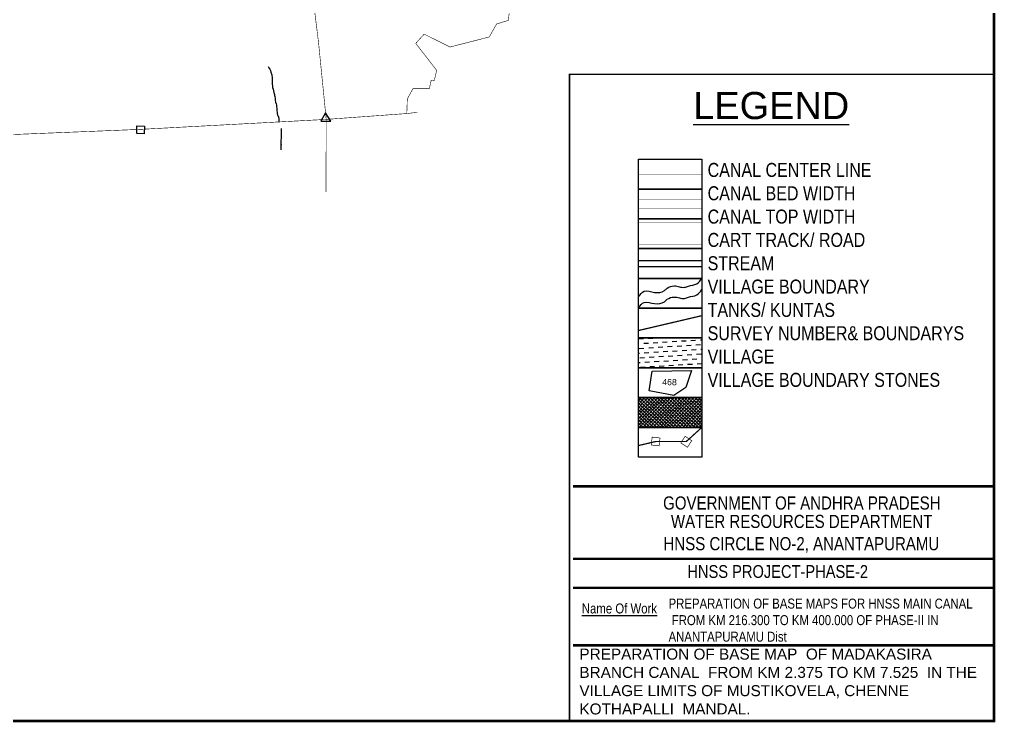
# Model space of a CAD drawing. Header units: inches. Extents: x 768179 to 777848, y 1567444 to 1579928.
# Drawn here: x 774247 to 777743, y 1567444 to 1569963 of the extents above; entities that cross this region are included whole.
import ezdxf
from ezdxf.enums import TextEntityAlignment as Align

# ---------------------------------------------------------------- set-up
doc = ezdxf.new("R2010")
doc.units = ezdxf.units.IN
doc.header["$MEASUREMENT"] = 0
doc.linetypes.add('ACAD_ISO02W100', pattern=[15, 12, -3])
doc.linetypes.add('HIDDEN2', pattern=[0.1875, 0.125, -0.0625])
for name, color, linetype in [('CANAL1', 242, 'Continuous'), ('CSMark', 72, 'Continuous'), ('FRAME 025', 7, 'Continuous'), ('PLOT NO', 7, 'Continuous'), ('TABLE', 7, 'Continuous'), ('tank', 4, 'Continuous'), ('TANKS-STREAM', 4, 'Continuous'), ('TITLEBLOCK', 7, 'Continuous'), ('VILLAGE', 30, 'Continuous'), ('VILLAGE BOUNDARY', 5, 'Continuous'), ('VILLAGE BOUNDRY', 5, 'Continuous'), ('VILLAGE STONES', 1, 'Continuous')]:
    doc.layers.add(name, color=color, linetype=linetype)
doc.styles.add('A', font='arial.ttf')
doc.styles.add('ARIALN', font='ARIALN.TTF')
doc.styles.get("Standard").update_dxf_attribs({"font": 'arial.ttf'})
doc.dimstyles.get("Standard").update_dxf_attribs({"dimtxt": 0.18, "dimasz": 20, "dimexe": 0.18, "dimexo": 0.0625, "dimgap": 0.09, "dimtad": 0, "dimtih": 1, "dimtoh": 1, "dimdec": 4, "dimzin": 0, "dimdsep": 46, "dimtxsty": 'Standard', "dimcen": 0.09, "dimadec": 0, "dimazin": 0, "dimtfac": 1, "dimtdec": 4, "dimtofl": 0, "dimtmove": 0, "dimatfit": 3, "dimfxl": 1, "dimtolj": 1, "dimtzin": 0, "dimarcsym": 0})

msp = doc.modelspace()

# ---------------------------------------------------------------- hatches: boundary and pattern name
at = {"layer": 'tank'}
h = msp.add_hatch(dxfattribs=at)
h.set_pattern_fill('DASH', color=256, scale=135.582282, angle=3.5405, style=0)
h.set_pattern_definition([(3.5405362, (-86409.658, -324933.946), (15.86883272, 17.96204333), [16.9477853, -16.9477853])])
h.paths.add_polyline_path([(776463.4, 1568822.2), (776691, 1568822.2), (776691, 1568715.4), (776463.4, 1568715.4)])
at = {"layer": 'VILLAGE', "linetype": 'Continuous'}
h = msp.add_hatch(dxfattribs=at)
h.set_pattern_fill('SACNCR', color=256, scale=91.066077, angle=1.5303, style=0)
h.set_pattern_definition([(46.53031993, (-86409.658, -324933.946), (-6.195952587, 5.873511137), []), (46.53031993, (-86403.6235, -324933.785), (-6.195952587, 5.873511137), [0, -8.537444673])])
h.paths.add_polyline_path([(776463.4, 1568608.7), (776691, 1568608.7), (776691, 1568501.9), (776463.4, 1568501.9)])

# ---------------------------------------------------------------- linework, layer by layer
at = {"layer": 'CANAL1', "color": 5, "const_width": 5.61}
msp.add_lwpolyline([(777737.7, 1567449.5), (776216.6, 1567449.5), (776216.6, 1569766.9), (777737.7, 1569766.9)], close=True, dxfattribs=at)
at = {"layer": 'CANAL1', "color": 1, "linetype": 'HIDDEN2', "ltscale": 100, "const_width": 1.12}
msp.add_lwpolyline([(776463.4, 1569409.3), (776691, 1569409.3)], dxfattribs=at)
at = {"layer": 'CANAL1', "color": 5, "ltscale": 100, "const_width": 1.12}
for points in [[(776691, 1569319.3), (776463.4, 1569319.3)], [(776691, 1569285.8), (776463.4, 1569285.8)]]:
    msp.add_lwpolyline(points, dxfattribs=at)
at = {"layer": 'CANAL1', "color": 1, "ltscale": 100, "const_width": 1.12}
for points in [[(776691, 1569234.9), (776463.4, 1569234.9)], [(776691, 1569156.8), (776463.4, 1569156.8)]]:
    msp.add_lwpolyline(points, dxfattribs=at)
at = {"layer": 'CSMark', "color": 5, "const_width": 10}
msp.add_lwpolyline([(768183.9, 1579923.4), (777737.7, 1579923.4), (777737.7, 1567449.5), (768183.9, 1567449.5)], close=True, dxfattribs=at)
at = {"layer": 'FRAME 025', "lineweight": -3, "const_width": 9.16}
for points in [[(776229.6, 1568291), (777737.9, 1568291)], [(776229.3, 1568030.9), (777737.7, 1568030.9)], [(776229.3, 1567926.8), (777737.7, 1567926.8)], [(776229.3, 1567721.3), (777737.7, 1567721.3)]]:
    msp.add_lwpolyline(points, dxfattribs=at)
at = {"layer": 'PLOT NO'}
for points in [[(776463.4, 1569462.7), (776691, 1569462.7), (776691, 1569355.9), (776463.4, 1569355.9)], [(776463.4, 1569355.9), (776691, 1569355.9), (776691, 1569249.2), (776463.4, 1569249.2)], [(776463.4, 1569249.2), (776691, 1569249.2), (776691, 1569142.4), (776463.4, 1569142.4)], [(776463.4, 1569142.4), (776691, 1569142.4), (776691, 1569035.7), (776463.4, 1569035.7)], [(776463.4, 1569035.7), (776691, 1569035.7), (776691, 1568928.9), (776463.4, 1568928.9)], [(776463.4, 1568928.9), (776691, 1568928.9), (776691, 1568822.2), (776463.4, 1568822.2)], [(776463.4, 1568822.2), (776691, 1568822.2), (776691, 1568715.4), (776463.4, 1568715.4)], [(776463.4, 1568715.4), (776691, 1568715.4), (776691, 1568608.7), (776463.4, 1568608.7)], [(776463.4, 1568608.7), (776691, 1568608.7), (776691, 1568501.9), (776463.4, 1568501.9)], [(776463.4, 1568501.9), (776691, 1568501.9), (776691, 1568395.2), (776463.4, 1568395.2)]]:
    msp.add_lwpolyline(points, close=True, dxfattribs=at)
at = {"layer": 'PLOT NO', "color": 6}
for points in [[(776463.4, 1569100.2), (776691, 1569100.2)], [(776463.4, 1569077.9), (776691, 1569077.9)]]:
    msp.add_lwpolyline(points, dxfattribs=at)
at = {"layer": 'PLOT NO'}
msp.add_lwpolyline([(776501.5, 1568632.5), (776513.2, 1568702.9), (776653.7, 1568706), (776633.4, 1568644.3), (776591, 1568616.1), (776501.5, 1568632.5)], dxfattribs=at)
at = {"layer": 'PLOT NO', "color": 4}
for points in [[(776463.4, 1568969.6), (776484.3, 1568989.7), (776520.9, 1568985.5), (776556.6, 1568992.3), (776567.1, 1569000.8), (776591.2, 1569009), (776610.2, 1569005.9), (776628.9, 1569003.9), (776643.1, 1569008.4), (776672.5, 1569016.4), (776691, 1569035.7)], [(776463.4, 1568929.7), (776484.3, 1568949.8), (776520.9, 1568945.5), (776556.6, 1568952.3), (776567.1, 1568960.8), (776591.2, 1568969), (776610.2, 1568965.9), (776628.9, 1568963.9), (776643.1, 1568968.5), (776672.5, 1568976.4), (776691, 1568995.7)]]:
    msp.add_spline(points, degree=3, dxfattribs=at)
at = {"layer": 'TANKS-STREAM'}
msp.add_spline([(775137, 1569794.8), (775147.3, 1569774.9), (775150.8, 1569761.2), (775151.9, 1569751.3), (775152.3, 1569725.7), (775158, 1569702.1), (775160.8, 1569687), (775165.4, 1569661.2), (775167.6, 1569650.4), (775169, 1569631.5), (775171, 1569620.7), (775173.8, 1569615.4), (775175.5, 1569603.5), (775176.1, 1569595.9)], degree=3, dxfattribs=at)
at = {"layer": 'VILLAGE BOUNDARY', "color": 5, "linetype": 'ACAD_ISO02W100', "ltscale": 5, "const_width": 2.03}
msp.add_lwpolyline([(776819.3, 1573366.5), (776670.7, 1572917.5), (776536.8, 1572510.1), (776588.2, 1571856.5), (776616.3, 1571488.2), (776677.8, 1570759.3), (775824.3, 1570570.5), (775298.4, 1570036.8), (775317.7, 1569880.7), (775345.2, 1569605.4), (774677.3, 1569569.6), (774122.5, 1569547.1)], dxfattribs=at)
at = {"layer": 'VILLAGE BOUNDARY', "color": 5, "const_width": 1.97}
for points in [[(775671.2, 1569630.5), (775633.9, 1569626.4), (775635.7, 1569679.1), (775655.8, 1569715.4), (775714.7, 1569715.6), (775720.8, 1569744), (775732.6, 1569745.6), (775740.8, 1569781.1), (775665.9, 1569877.9), (775696, 1569910.9), (775788.6, 1569864.7), (775929.2, 1569900.7), (775955.3, 1569947.1), (775997.6, 1569960.3), (776014.3, 1570100.2)], [(775633.9, 1569626.4), (775345.2, 1569605.4)]]:
    msp.add_lwpolyline(points, dxfattribs=at)
at = {"layer": 'VILLAGE BOUNDARY', "color": 5, "ltscale": 100, "const_width": 2.03}
msp.add_lwpolyline([(775345.2, 1569605.4), (775344.4, 1569345.3)], dxfattribs=at)
at = {"layer": 'VILLAGE BOUNDRY', "linetype": 'ACAD_ISO02W100', "ltscale": 2, "const_width": 4.46}
for points in [[(776463.4, 1568848.8), (776691, 1568902.2)], [(776463.4, 1568436.6), (776526.3, 1568451.4), (776635.2, 1568451.4), (776691, 1568501.9)]]:
    msp.add_lwpolyline(points, dxfattribs=at)
at = {"layer": 'VILLAGE STONES'}
msp.add_lwpolyline([(775326.3, 1569598.7), (775361.2, 1569598.5), (775342.2, 1569628.6), (775326.3, 1569598.7)], dxfattribs=at)
msp.add_lwpolyline([(774666.3, 1569581.8), (774693.8, 1569581.6), (774693.6, 1569554.2), (774666.2, 1569554.3)], close=True, dxfattribs=at)
at = {"layer": 'VILLAGE STONES', "const_width": 2.27}
for points in [[(776512.7, 1568467), (776540.9, 1568463.9), (776537.8, 1568435.7), (776509.6, 1568438.8)], [(776615.5, 1568446.1), (776630.9, 1568469.9), (776654.6, 1568454.5), (776639.3, 1568430.7)]]:
    msp.add_lwpolyline(points, close=True, dxfattribs=at)

# ---------------------------------------------------------------- texts
at = {"layer": 'PLOT NO'}
msp.add_text('468', height=22.32, rotation=358.6877, dxfattribs=at).set_placement((776575, 1568664), align=Align.MIDDLE_CENTER)
at = {"layer": 'TABLE', "extrusion": (0.000201441, 0.004807, 0.999988), "style": 'A'}
msp.add_text('%%ULEGEND', height=97.25, rotation=359.9999, dxfattribs=at).set_placement((776939.4, 1569636.2, 7701.6), align=Align.MIDDLE)
at = {"layer": 'TITLEBLOCK', "extrusion": (0.000201441, 0.004807, 0.999988), "style": 'ARIALN'}
for s, height, p in [('GOVERNMENT OF ANDHRA PRADESH ', 47.044, (776552, 1568188.6, 7687.3)), ('WATER RESOURCES DEPARTMENT  ', 47.044, (776580, 1568122.6, 7686.5)), ('HNSS CIRCLE NO-2, ANANTAPURAMU', 47.044, (776553.4, 1568042.8, 7686.1)), ('HNSS PROJECT-PHASE-2', 45.814, (776639, 1567943.7, 7688.1)), ('%%UName Of Work', 35.573, (776260.8, 1567816.4, 7688.6))]:
    msp.add_text(s, height=height, rotation=359.9999, dxfattribs=at).set_placement(p)
at = {"layer": 'TITLEBLOCK', "extrusion": (0.000201441, 0.004807, 0.999988), "attachment_point": 1, "text_direction": (1, -1e-06, -0.000201), "style": 'ARIALN'}
for s, insert, char_height, width in [('CANAL CENTER LINE \\PCANAL BED WIDTH {\\H1.5288x; }\\PCANAL TOP WIDTH {\\H1.3525x; }\\PCART TRACK/ ROAD{\\H1.4113x; }\\PSTREAM {\\H1.3917x; }\\PVILLAGE BOUNDARY{\\H1.3982x; }\\PTANKS/ KUNTAS{\\H1.3961x; }\\PSURVEY NUMBER& BOUNDARYS{\\H1.3968x; }\\PVILLAGE{\\H1.3966x; }\\PVILLAGE BOUNDARY STONES{\\H1.3966x; }', (776711.5, 1569449.4), 50.14, 1051.228), ('PREPARATION OF BASE MAPS FOR HNSS MAIN CANAL\\P FROM KM 216.300 TO KM 400.000 OF PHASE-II IN ANANTAPURAMU Dist', (776571.6, 1567888.3, -4.1), 35.573, 1148.261), ('{\\fArial|b0|i0|c0|p34;PREPARATION OF BASE MAP  OF MADAKASIRA BRANCH CANAL  FROM KM 2.375 TO KM 7.525  IN THE VILLAGE LIMITS OF MUSTIKOVELA, CHENNE KOTHAPALLI  MANDAL.}', (776252.2, 1567709.1, -5.3), 39.296, 1490.562)]:
    msp.add_mtext(s, dxfattribs=dict(at, insert=insert, char_height=char_height, width=width))

# ---------------------------------------------------------------- leaders
at = {"layer": 'VILLAGE BOUNDARY'}
msp.add_leader([(775183.3, 1569496.1), (775184.6, 1569572.3)], dimstyle='Standard', override={"dimgap": 0.09, "dimtad": 0}, dxfattribs=at)

doc.saveas('drawing.dxf')
